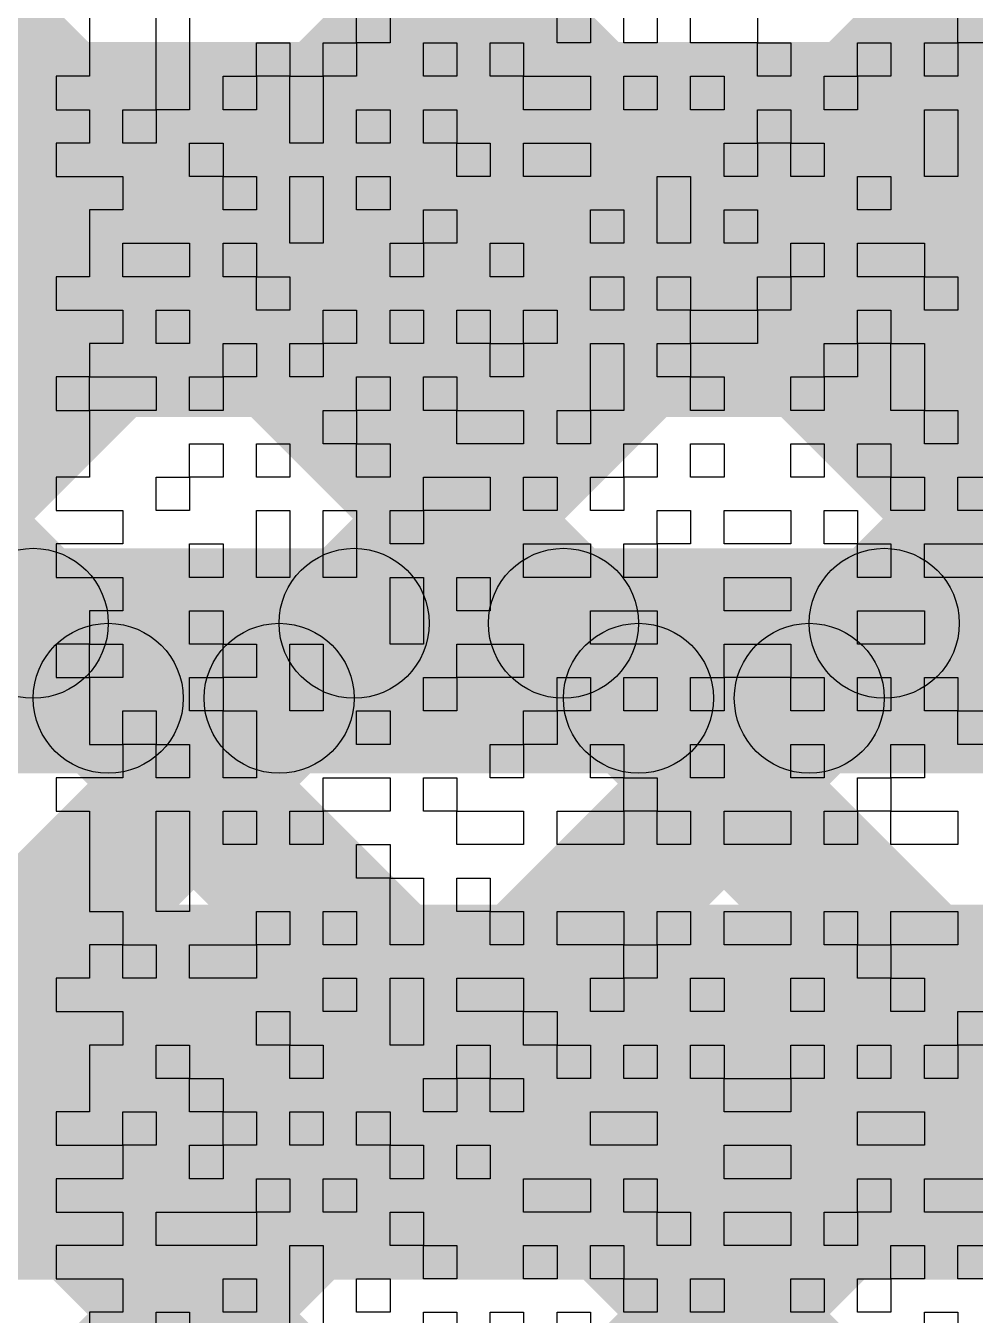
# Model space of a CAD drawing. Header units: millimetres. Extents: x 3.07 to 5.81, y 1.29 to 3.84.
# Drawn here: x 4.8701 to 4.9207, y 2.5031 to 2.5719 of the extents above; entities that cross this region are included whole.
import ezdxf

# ---------------------------------------------------------------- set-up
doc = ezdxf.new("R2010")
doc.units = ezdxf.units.MM
doc.header["$MEASUREMENT"] = 0
for name, color, linetype in [('BottomLayer', 5, 'Continuous'), ('BottomOverlay', 54, 'Continuous'), ('TopLayer', 1, 'Continuous')]:
    doc.layers.add(name, color=color, linetype=linetype)

msp = doc.modelspace()

# ---------------------------------------------------------------- hatches: boundary and pattern name
at = {"layer": 'BottomLayer'}
for points in [[(4.732828, 2.407861), (4.727172, 2.413518), (5.178482, 2.864828), (5.184139, 2.859172)], [(4.732828, 2.379576), (4.727172, 2.385233), (5.206767, 2.864828), (5.212424, 2.859172)], [(4.732828, 2.323008), (4.727172, 2.328665), (5.263335, 2.864828), (5.268992, 2.859172)], [(4.732828, 2.351292), (4.727172, 2.356949), (5.235051, 2.864828), (5.240708, 2.859172)], [(4.727172, 2.762504), (4.732828, 2.768161), (5.440828, 2.060161), (5.435172, 2.054504)], [(4.727172, 2.734219), (4.732828, 2.739876), (5.440828, 2.031876), (5.435172, 2.026219)], [(4.727172, 2.705935), (4.732828, 2.711592), (5.440828, 2.003592), (5.435172, 1.997935)], [(4.727172, 2.677651), (4.732828, 2.683308), (5.411308, 2.004828), (5.405651, 1.999172)], [(4.727172, 2.649367), (4.732828, 2.655023), (5.383023, 2.004828), (5.377367, 1.999172)]]:
    msp.add_hatch(color=5, dxfattribs=at).paths.add_polyline_path(points)
at = {"layer": 'TopLayer'}
for points in [[(4.627286, 2.551), (4.627286, 2.571), (5.075, 2.571), (5.075, 2.551)], [(4.627286, 2.536), (4.627286, 2.544), (5.066093, 2.544), (5.066093, 2.536)], [(4.867651, 2.537172), (4.873308, 2.542828), (4.877308, 2.538828), (4.871651, 2.533172)], [(4.886424, 2.533172), (4.880767, 2.538828), (4.884767, 2.542828), (4.890424, 2.537172)], [(4.895935, 2.537172), (4.901592, 2.542828), (4.905592, 2.538828), (4.899935, 2.533172)], [(4.914708, 2.533172), (4.909051, 2.538828), (4.913051, 2.542828), (4.918708, 2.537172)], [(4.596, 2.532), (4.596, 2.54), (5.100093, 2.54), (5.100093, 2.532)], [(4.573714, 2.505), (4.573714, 2.525), (5.109, 2.525), (5.109, 2.505)]]:
    msp.add_hatch(color=1, dxfattribs=at).paths.add_polyline_path(points)
h = msp.add_hatch(color=1, dxfattribs=at)
edge = h.paths.add_edge_path()
edge.add_arc((4.870479, 2.54), 0.004, 0, 360)
h = msp.add_hatch(color=1, dxfattribs=at)
edge = h.paths.add_edge_path()
edge.add_arc((4.887595, 2.54), 0.004, 0, 360)
h = msp.add_hatch(color=1, dxfattribs=at)
edge = h.paths.add_edge_path()
edge.add_arc((4.898764, 2.54), 0.004, 0, 360)
h = msp.add_hatch(color=1, dxfattribs=at)
edge = h.paths.add_edge_path()
edge.add_arc((4.915879, 2.54), 0.004, 0, 360)
h = msp.add_hatch(color=1, dxfattribs=at)
edge = h.paths.add_edge_path()
edge.add_arc((4.874479, 2.536), 0.004, 0, 360)
h = msp.add_hatch(color=1, dxfattribs=at)
edge = h.paths.add_edge_path()
edge.add_arc((4.883595, 2.536), 0.004, 0, 360)
h = msp.add_hatch(color=1, dxfattribs=at)
edge = h.paths.add_edge_path()
edge.add_arc((4.902764, 2.536), 0.004, 0, 360)
h = msp.add_hatch(color=1, dxfattribs=at)
edge = h.paths.add_edge_path()
edge.add_arc((4.911879, 2.536), 0.004, 0, 360)

# ---------------------------------------------------------------- linework, layer by layer
at = {"layer": 'BottomOverlay'}
for p, q in [((4.873477, 2.57274), (4.873477, 2.570959)), ((4.87704, 2.570959), (4.87704, 2.57274)), ((4.878822, 2.57274), (4.878822, 2.570959)), ((4.887731, 2.570959), (4.887731, 2.57274)), ((4.889512, 2.57274), (4.889512, 2.570959)), ((4.898421, 2.570959), (4.898421, 2.57274)), ((4.900203, 2.57274), (4.900203, 2.570959)), ((4.901985, 2.570959), (4.901985, 2.57274)), ((4.903766, 2.57274), (4.903766, 2.570959)), ((4.905548, 2.570959), (4.905548, 2.57274)), ((4.909111, 2.57274), (4.909111, 2.570959)), ((4.919802, 2.570959), (4.919802, 2.57274)), ((4.873477, 2.570959), (4.873477, 2.569177)), ((4.87704, 2.569177), (4.87704, 2.570959)), ((4.878822, 2.570959), (4.878822, 2.569177)), ((4.882385, 2.569177), (4.882385, 2.570959)), ((4.882385, 2.570959), (4.884167, 2.570959)), ((4.884167, 2.570959), (4.884167, 2.569177)), ((4.885949, 2.569177), (4.885949, 2.570959)), ((4.885949, 2.570959), (4.887731, 2.570959)), ((4.889512, 2.570959), (4.887731, 2.570959)), ((4.887731, 2.570959), (4.887731, 2.569177)), ((4.891294, 2.569177), (4.891294, 2.570959)), ((4.891294, 2.570959), (4.893076, 2.570959)), ((4.893076, 2.570959), (4.893076, 2.569177)), ((4.894857, 2.569177), (4.894857, 2.570959)), ((4.894857, 2.570959), (4.896639, 2.570959)), ((4.896639, 2.570959), (4.896639, 2.569177)), ((4.900203, 2.570959), (4.898421, 2.570959)), ((4.903766, 2.570959), (4.901985, 2.570959)), ((4.909111, 2.570959), (4.905548, 2.570959)), ((4.909111, 2.569177), (4.909111, 2.570959)), ((4.909111, 2.570959), (4.910893, 2.570959)), ((4.910893, 2.570959), (4.910893, 2.569177)), ((4.914457, 2.569177), (4.914457, 2.570959)), ((4.914457, 2.570959), (4.916238, 2.570959)), ((4.916238, 2.570959), (4.916238, 2.569177)), ((4.91802, 2.569177), (4.91802, 2.570959)), ((4.91802, 2.570959), (4.919802, 2.570959)), ((4.921584, 2.570959), (4.919802, 2.570959)), ((4.919802, 2.570959), (4.919802, 2.569177)), ((4.873477, 2.569177), (4.871695, 2.569177)), ((4.871695, 2.569177), (4.871695, 2.567395)), ((4.87704, 2.567395), (4.87704, 2.569177)), ((4.878822, 2.569177), (4.878822, 2.567395)), ((4.880604, 2.567395), (4.880604, 2.569177)), ((4.880604, 2.569177), (4.882385, 2.569177)), ((4.884167, 2.569177), (4.882385, 2.569177)), ((4.882385, 2.569177), (4.882385, 2.567395)), ((4.884167, 2.567395), (4.884167, 2.569177)), ((4.884167, 2.569177), (4.885949, 2.569177)), ((4.887731, 2.569177), (4.885949, 2.569177)), ((4.885949, 2.569177), (4.885949, 2.567395)), ((4.893076, 2.569177), (4.891294, 2.569177)), ((4.896639, 2.569177), (4.894857, 2.569177)), ((4.896639, 2.567395), (4.896639, 2.569177)), ((4.896639, 2.569177), (4.900203, 2.569177)), ((4.900203, 2.569177), (4.900203, 2.567395)), ((4.901985, 2.567395), (4.901985, 2.569177)), ((4.901985, 2.569177), (4.903766, 2.569177)), ((4.903766, 2.569177), (4.903766, 2.567395)), ((4.905548, 2.567395), (4.905548, 2.569177)), ((4.905548, 2.569177), (4.90733, 2.569177)), ((4.90733, 2.569177), (4.90733, 2.567395)), ((4.910893, 2.569177), (4.909111, 2.569177)), ((4.912675, 2.567395), (4.912675, 2.569177)), ((4.912675, 2.569177), (4.914457, 2.569177)), ((4.916238, 2.569177), (4.914457, 2.569177)), ((4.914457, 2.569177), (4.914457, 2.567395)), ((4.919802, 2.569177), (4.91802, 2.569177)), ((4.871695, 2.567395), (4.873477, 2.567395)), ((4.873477, 2.567395), (4.873477, 2.565613)), ((4.875259, 2.565613), (4.875259, 2.567395)), ((4.875259, 2.567395), (4.87704, 2.567395)), ((4.878822, 2.567395), (4.87704, 2.567395)), ((4.87704, 2.567395), (4.87704, 2.565613)), ((4.882385, 2.567395), (4.880604, 2.567395)), ((4.884167, 2.565613), (4.884167, 2.567395)), ((4.885949, 2.567395), (4.885949, 2.565613)), ((4.887731, 2.565613), (4.887731, 2.567395)), ((4.887731, 2.567395), (4.889512, 2.567395)), ((4.889512, 2.567395), (4.889512, 2.565613)), ((4.891294, 2.565613), (4.891294, 2.567395)), ((4.891294, 2.567395), (4.893076, 2.567395)), ((4.893076, 2.567395), (4.893076, 2.565613)), ((4.900203, 2.567395), (4.896639, 2.567395)), ((4.903766, 2.567395), (4.901985, 2.567395)), ((4.90733, 2.567395), (4.905548, 2.567395)), ((4.909111, 2.565613), (4.909111, 2.567395)), ((4.909111, 2.567395), (4.910893, 2.567395)), ((4.910893, 2.567395), (4.910893, 2.565613)), ((4.914457, 2.567395), (4.912675, 2.567395)), ((4.91802, 2.565613), (4.91802, 2.567395)), ((4.91802, 2.567395), (4.919802, 2.567395)), ((4.919802, 2.567395), (4.919802, 2.565613)), ((4.873477, 2.565613), (4.871695, 2.565613)), ((4.871695, 2.565613), (4.871695, 2.563832)), ((4.87704, 2.565613), (4.875259, 2.565613)), ((4.878822, 2.563832), (4.878822, 2.565613)), ((4.878822, 2.565613), (4.880604, 2.565613)), ((4.880604, 2.565613), (4.880604, 2.563832)), ((4.885949, 2.565613), (4.884167, 2.565613)), ((4.889512, 2.565613), (4.887731, 2.565613)), ((4.893076, 2.565613), (4.891294, 2.565613)), ((4.893076, 2.563832), (4.893076, 2.565613)), ((4.893076, 2.565613), (4.894857, 2.565613)), ((4.894857, 2.565613), (4.894857, 2.563832)), ((4.896639, 2.563832), (4.896639, 2.565613)), ((4.896639, 2.565613), (4.900203, 2.565613)), ((4.900203, 2.565613), (4.900203, 2.563832)), ((4.90733, 2.563832), (4.90733, 2.565613)), ((4.90733, 2.565613), (4.909111, 2.565613)), ((4.910893, 2.565613), (4.909111, 2.565613)), ((4.909111, 2.565613), (4.909111, 2.563832)), ((4.910893, 2.563832), (4.910893, 2.565613)), ((4.910893, 2.565613), (4.912675, 2.565613)), ((4.912675, 2.565613), (4.912675, 2.563832)), ((4.91802, 2.563832), (4.91802, 2.565613)), ((4.919802, 2.565613), (4.919802, 2.563832)), ((4.871695, 2.563832), (4.875259, 2.563832)), ((4.875259, 2.563832), (4.875259, 2.56205)), ((4.880604, 2.563832), (4.878822, 2.563832)), ((4.880604, 2.56205), (4.880604, 2.563832)), ((4.880604, 2.563832), (4.882385, 2.563832)), ((4.882385, 2.563832), (4.882385, 2.56205)), ((4.884167, 2.56205), (4.884167, 2.563832)), ((4.884167, 2.563832), (4.885949, 2.563832)), ((4.885949, 2.563832), (4.885949, 2.56205)), ((4.887731, 2.56205), (4.887731, 2.563832)), ((4.887731, 2.563832), (4.889512, 2.563832)), ((4.889512, 2.563832), (4.889512, 2.56205)), ((4.894857, 2.563832), (4.893076, 2.563832)), ((4.900203, 2.563832), (4.896639, 2.563832)), ((4.903766, 2.56205), (4.903766, 2.563832)), ((4.903766, 2.563832), (4.905548, 2.563832)), ((4.905548, 2.563832), (4.905548, 2.56205)), ((4.909111, 2.563832), (4.90733, 2.563832)), ((4.912675, 2.563832), (4.910893, 2.563832)), ((4.914457, 2.56205), (4.914457, 2.563832)), ((4.914457, 2.563832), (4.916238, 2.563832)), ((4.916238, 2.563832), (4.916238, 2.56205)), ((4.919802, 2.563832), (4.91802, 2.563832)), ((4.875259, 2.56205), (4.873477, 2.56205)), ((4.873477, 2.56205), (4.873477, 2.560268)), ((4.882385, 2.56205), (4.880604, 2.56205)), ((4.884167, 2.560268), (4.884167, 2.56205)), ((4.885949, 2.56205), (4.885949, 2.560268)), ((4.889512, 2.56205), (4.887731, 2.56205)), ((4.891294, 2.560268), (4.891294, 2.56205)), ((4.891294, 2.56205), (4.893076, 2.56205)), ((4.893076, 2.56205), (4.893076, 2.560268)), ((4.900203, 2.560268), (4.900203, 2.56205)), ((4.900203, 2.56205), (4.901985, 2.56205)), ((4.901985, 2.56205), (4.901985, 2.560268)), ((4.903766, 2.560268), (4.903766, 2.56205)), ((4.905548, 2.56205), (4.905548, 2.560268)), ((4.90733, 2.560268), (4.90733, 2.56205)), ((4.90733, 2.56205), (4.909111, 2.56205)), ((4.909111, 2.56205), (4.909111, 2.560268)), ((4.916238, 2.56205), (4.914457, 2.56205)), ((4.873477, 2.560268), (4.873477, 2.558486)), ((4.875259, 2.558486), (4.875259, 2.560268)), ((4.875259, 2.560268), (4.878822, 2.560268)), ((4.878822, 2.560268), (4.878822, 2.558486)), ((4.880604, 2.558486), (4.880604, 2.560268)), ((4.880604, 2.560268), (4.882385, 2.560268)), ((4.882385, 2.560268), (4.882385, 2.558486)), ((4.885949, 2.560268), (4.884167, 2.560268)), ((4.889512, 2.558486), (4.889512, 2.560268)), ((4.889512, 2.560268), (4.891294, 2.560268)), ((4.893076, 2.560268), (4.891294, 2.560268)), ((4.891294, 2.560268), (4.891294, 2.558486)), ((4.894857, 2.558486), (4.894857, 2.560268)), ((4.894857, 2.560268), (4.896639, 2.560268)), ((4.896639, 2.560268), (4.896639, 2.558486)), ((4.901985, 2.560268), (4.900203, 2.560268)), ((4.905548, 2.560268), (4.903766, 2.560268)), ((4.909111, 2.560268), (4.90733, 2.560268)), ((4.910893, 2.558486), (4.910893, 2.560268)), ((4.910893, 2.560268), (4.912675, 2.560268)), ((4.912675, 2.560268), (4.912675, 2.558486)), ((4.914457, 2.558486), (4.914457, 2.560268)), ((4.914457, 2.560268), (4.91802, 2.560268)), ((4.91802, 2.560268), (4.91802, 2.558486)), ((4.873477, 2.558486), (4.871695, 2.558486)), ((4.871695, 2.558486), (4.871695, 2.556705)), ((4.878822, 2.558486), (4.875259, 2.558486)), ((4.882385, 2.558486), (4.880604, 2.558486)), ((4.882385, 2.556705), (4.882385, 2.558486)), ((4.882385, 2.558486), (4.884167, 2.558486)), ((4.884167, 2.558486), (4.884167, 2.556705)), ((4.891294, 2.558486), (4.889512, 2.558486)), ((4.896639, 2.558486), (4.894857, 2.558486)), ((4.900203, 2.556705), (4.900203, 2.558486)), ((4.900203, 2.558486), (4.901985, 2.558486)), ((4.901985, 2.558486), (4.901985, 2.556705)), ((4.903766, 2.556705), (4.903766, 2.558486)), ((4.903766, 2.558486), (4.905548, 2.558486)), ((4.905548, 2.558486), (4.905548, 2.556705)), ((4.909111, 2.556705), (4.909111, 2.558486)), ((4.909111, 2.558486), (4.910893, 2.558486)), ((4.912675, 2.558486), (4.910893, 2.558486)), ((4.910893, 2.558486), (4.910893, 2.556705)), ((4.91802, 2.558486), (4.914457, 2.558486)), ((4.91802, 2.556705), (4.91802, 2.558486)), ((4.91802, 2.558486), (4.919802, 2.558486)), ((4.919802, 2.558486), (4.919802, 2.556705)), ((4.871695, 2.556705), (4.875259, 2.556705)), ((4.875259, 2.556705), (4.875259, 2.554923)), ((4.87704, 2.554923), (4.87704, 2.556705)), ((4.87704, 2.556705), (4.878822, 2.556705)), ((4.878822, 2.556705), (4.878822, 2.554923)), ((4.884167, 2.556705), (4.882385, 2.556705)), ((4.885949, 2.554923), (4.885949, 2.556705)), ((4.885949, 2.556705), (4.887731, 2.556705)), ((4.887731, 2.556705), (4.887731, 2.554923)), ((4.889512, 2.554923), (4.889512, 2.556705)), ((4.889512, 2.556705), (4.891294, 2.556705)), ((4.891294, 2.556705), (4.891294, 2.554923)), ((4.893076, 2.554923), (4.893076, 2.556705)), ((4.893076, 2.556705), (4.894857, 2.556705)), ((4.894857, 2.556705), (4.894857, 2.554923)), ((4.896639, 2.554923), (4.896639, 2.556705)), ((4.896639, 2.556705), (4.898421, 2.556705)), ((4.898421, 2.556705), (4.898421, 2.554923)), ((4.901985, 2.556705), (4.900203, 2.556705)), ((4.905548, 2.556705), (4.903766, 2.556705)), ((4.905548, 2.554923), (4.905548, 2.556705)), ((4.905548, 2.556705), (4.909111, 2.556705)), ((4.910893, 2.556705), (4.909111, 2.556705)), ((4.909111, 2.556705), (4.909111, 2.554923)), ((4.914457, 2.554923), (4.914457, 2.556705)), ((4.914457, 2.556705), (4.916238, 2.556705)), ((4.916238, 2.556705), (4.916238, 2.554923)), ((4.919802, 2.556705), (4.91802, 2.556705)), ((4.875259, 2.554923), (4.873477, 2.554923)), ((4.873477, 2.554923), (4.873477, 2.553141)), ((4.878822, 2.554923), (4.87704, 2.554923)), ((4.880604, 2.553141), (4.880604, 2.554923)), ((4.880604, 2.554923), (4.882385, 2.554923)), ((4.882385, 2.554923), (4.882385, 2.553141)), ((4.884167, 2.553141), (4.884167, 2.554923)), ((4.884167, 2.554923), (4.885949, 2.554923)), ((4.887731, 2.554923), (4.885949, 2.554923)), ((4.885949, 2.554923), (4.885949, 2.553141)), ((4.891294, 2.554923), (4.889512, 2.554923)), ((4.894857, 2.554923), (4.893076, 2.554923)), ((4.894857, 2.553141), (4.894857, 2.554923)), ((4.894857, 2.554923), (4.896639, 2.554923)), ((4.898421, 2.554923), (4.896639, 2.554923)), ((4.896639, 2.554923), (4.896639, 2.553141)), ((4.900203, 2.553141), (4.900203, 2.554923)), ((4.900203, 2.554923), (4.901985, 2.554923)), ((4.901985, 2.554923), (4.901985, 2.553141)), ((4.903766, 2.553141), (4.903766, 2.554923)), ((4.903766, 2.554923), (4.905548, 2.554923)), ((4.909111, 2.554923), (4.905548, 2.554923)), ((4.905548, 2.554923), (4.905548, 2.553141)), ((4.912675, 2.553141), (4.912675, 2.554923)), ((4.912675, 2.554923), (4.914457, 2.554923)), ((4.916238, 2.554923), (4.914457, 2.554923)), ((4.914457, 2.554923), (4.914457, 2.553141)), ((4.916238, 2.553141), (4.916238, 2.554923)), ((4.916238, 2.554923), (4.91802, 2.554923)), ((4.91802, 2.554923), (4.91802, 2.553141)), ((4.873477, 2.553141), (4.871695, 2.553141)), ((4.871695, 2.553141), (4.871695, 2.551359)), ((4.873477, 2.551359), (4.873477, 2.553141)), ((4.873477, 2.553141), (4.87704, 2.553141)), ((4.87704, 2.553141), (4.87704, 2.551359)), ((4.878822, 2.551359), (4.878822, 2.553141)), ((4.878822, 2.553141), (4.880604, 2.553141)), ((4.882385, 2.553141), (4.880604, 2.553141)), ((4.880604, 2.553141), (4.880604, 2.551359)), ((4.885949, 2.553141), (4.884167, 2.553141)), ((4.887731, 2.551359), (4.887731, 2.553141)), ((4.887731, 2.553141), (4.889512, 2.553141)), ((4.889512, 2.553141), (4.889512, 2.551359)), ((4.891294, 2.551359), (4.891294, 2.553141)), ((4.891294, 2.553141), (4.893076, 2.553141)), ((4.893076, 2.553141), (4.893076, 2.551359)), ((4.896639, 2.553141), (4.894857, 2.553141)), ((4.900203, 2.551359), (4.900203, 2.553141)), ((4.901985, 2.553141), (4.901985, 2.551359)), ((4.905548, 2.553141), (4.903766, 2.553141)), ((4.905548, 2.551359), (4.905548, 2.553141)), ((4.905548, 2.553141), (4.90733, 2.553141)), ((4.90733, 2.553141), (4.90733, 2.551359)), ((4.910893, 2.551359), (4.910893, 2.553141)), ((4.910893, 2.553141), (4.912675, 2.553141)), ((4.914457, 2.553141), (4.912675, 2.553141)), ((4.912675, 2.553141), (4.912675, 2.551359)), ((4.916238, 2.551359), (4.916238, 2.553141)), ((4.91802, 2.553141), (4.91802, 2.551359)), ((4.871695, 2.551359), (4.873477, 2.551359)), ((4.87704, 2.551359), (4.873477, 2.551359)), ((4.873477, 2.551359), (4.873477, 2.549578)), ((4.880604, 2.551359), (4.878822, 2.551359)), ((4.885949, 2.549578), (4.885949, 2.551359)), ((4.885949, 2.551359), (4.887731, 2.551359)), ((4.889512, 2.551359), (4.887731, 2.551359)), ((4.887731, 2.551359), (4.887731, 2.549578)), ((4.893076, 2.551359), (4.891294, 2.551359)), ((4.893076, 2.549578), (4.893076, 2.551359)), ((4.893076, 2.551359), (4.896639, 2.551359)), ((4.896639, 2.551359), (4.896639, 2.549578)), ((4.898421, 2.549578), (4.898421, 2.551359)), ((4.898421, 2.551359), (4.900203, 2.551359)), ((4.901985, 2.551359), (4.900203, 2.551359)), ((4.900203, 2.551359), (4.900203, 2.549578)), ((4.90733, 2.551359), (4.905548, 2.551359)), ((4.912675, 2.551359), (4.910893, 2.551359)), ((4.91802, 2.551359), (4.916238, 2.551359)), ((4.91802, 2.549578), (4.91802, 2.551359)), ((4.91802, 2.551359), (4.919802, 2.551359)), ((4.919802, 2.551359), (4.919802, 2.549578)), ((4.873477, 2.549578), (4.873477, 2.547796)), ((4.878822, 2.547796), (4.878822, 2.549578)), ((4.878822, 2.549578), (4.880604, 2.549578)), ((4.880604, 2.549578), (4.880604, 2.547796)), ((4.882385, 2.547796), (4.882385, 2.549578)), ((4.882385, 2.549578), (4.884167, 2.549578)), ((4.884167, 2.549578), (4.884167, 2.547796)), ((4.887731, 2.549578), (4.885949, 2.549578)), ((4.887731, 2.547796), (4.887731, 2.549578)), ((4.887731, 2.549578), (4.889512, 2.549578)), ((4.889512, 2.549578), (4.889512, 2.547796)), ((4.896639, 2.549578), (4.893076, 2.549578)), ((4.900203, 2.549578), (4.898421, 2.549578)), ((4.901985, 2.547796), (4.901985, 2.549578)), ((4.901985, 2.549578), (4.903766, 2.549578)), ((4.903766, 2.549578), (4.903766, 2.547796)), ((4.905548, 2.547796), (4.905548, 2.549578)), ((4.905548, 2.549578), (4.90733, 2.549578)), ((4.90733, 2.549578), (4.90733, 2.547796)), ((4.910893, 2.547796), (4.910893, 2.549578)), ((4.910893, 2.549578), (4.912675, 2.549578)), ((4.912675, 2.549578), (4.912675, 2.547796)), ((4.914457, 2.547796), (4.914457, 2.549578)), ((4.914457, 2.549578), (4.916238, 2.549578)), ((4.916238, 2.549578), (4.916238, 2.547796)), ((4.919802, 2.549578), (4.91802, 2.549578)), ((4.873477, 2.547796), (4.871695, 2.547796)), ((4.871695, 2.547796), (4.871695, 2.546014)), ((4.87704, 2.546014), (4.87704, 2.547796)), ((4.87704, 2.547796), (4.878822, 2.547796)), ((4.880604, 2.547796), (4.878822, 2.547796)), ((4.878822, 2.547796), (4.878822, 2.546014)), ((4.884167, 2.547796), (4.882385, 2.547796)), ((4.889512, 2.547796), (4.887731, 2.547796)), ((4.891294, 2.546014), (4.891294, 2.547796)), ((4.891294, 2.547796), (4.894857, 2.547796)), ((4.894857, 2.547796), (4.894857, 2.546014)), ((4.896639, 2.546014), (4.896639, 2.547796)), ((4.896639, 2.547796), (4.898421, 2.547796)), ((4.898421, 2.547796), (4.898421, 2.546014)), ((4.900203, 2.546014), (4.900203, 2.547796)), ((4.900203, 2.547796), (4.901985, 2.547796)), ((4.903766, 2.547796), (4.901985, 2.547796)), ((4.901985, 2.547796), (4.901985, 2.546014)), ((4.90733, 2.547796), (4.905548, 2.547796)), ((4.912675, 2.547796), (4.910893, 2.547796)), ((4.916238, 2.547796), (4.914457, 2.547796)), ((4.916238, 2.546014), (4.916238, 2.547796)), ((4.916238, 2.547796), (4.91802, 2.547796)), ((4.91802, 2.547796), (4.91802, 2.546014)), ((4.919802, 2.546014), (4.919802, 2.547796)), ((4.919802, 2.547796), (4.921584, 2.547796)), ((4.871695, 2.546014), (4.875259, 2.546014)), ((4.875259, 2.546014), (4.875259, 2.544233)), ((4.878822, 2.546014), (4.87704, 2.546014)), ((4.882385, 2.544233), (4.882385, 2.546014)), ((4.882385, 2.546014), (4.884167, 2.546014)), ((4.884167, 2.546014), (4.884167, 2.544233)), ((4.885949, 2.544233), (4.885949, 2.546014)), ((4.885949, 2.546014), (4.887731, 2.546014)), ((4.887731, 2.546014), (4.887731, 2.544233)), ((4.889512, 2.544233), (4.889512, 2.546014)), ((4.889512, 2.546014), (4.891294, 2.546014)), ((4.894857, 2.546014), (4.891294, 2.546014)), ((4.891294, 2.546014), (4.891294, 2.544233)), ((4.898421, 2.546014), (4.896639, 2.546014)), ((4.901985, 2.546014), (4.900203, 2.546014)), ((4.903766, 2.544233), (4.903766, 2.546014)), ((4.903766, 2.546014), (4.905548, 2.546014)), ((4.905548, 2.546014), (4.905548, 2.544233)), ((4.90733, 2.544233), (4.90733, 2.546014)), ((4.90733, 2.546014), (4.910893, 2.546014)), ((4.910893, 2.546014), (4.910893, 2.544233)), ((4.912675, 2.544233), (4.912675, 2.546014)), ((4.912675, 2.546014), (4.914457, 2.546014)), ((4.914457, 2.546014), (4.914457, 2.544233)), ((4.91802, 2.546014), (4.916238, 2.546014)), ((4.921584, 2.546014), (4.919802, 2.546014)), ((4.875259, 2.544233), (4.871695, 2.544233)), ((4.871695, 2.544233), (4.871695, 2.542451)), ((4.878822, 2.542451), (4.878822, 2.544233)), ((4.878822, 2.544233), (4.880604, 2.544233)), ((4.880604, 2.544233), (4.880604, 2.542451)), ((4.882385, 2.542451), (4.882385, 2.544233)), ((4.884167, 2.544233), (4.884167, 2.542451)), ((4.885949, 2.542451), (4.885949, 2.544233)), ((4.887731, 2.544233), (4.887731, 2.542451)), ((4.891294, 2.544233), (4.889512, 2.544233)), ((4.896639, 2.542451), (4.896639, 2.544233)), ((4.896639, 2.544233), (4.900203, 2.544233)), ((4.900203, 2.544233), (4.900203, 2.542451)), ((4.901985, 2.542451), (4.901985, 2.544233)), ((4.901985, 2.544233), (4.903766, 2.544233)), ((4.905548, 2.544233), (4.903766, 2.544233)), ((4.903766, 2.544233), (4.903766, 2.542451)), ((4.910893, 2.544233), (4.90733, 2.544233)), ((4.914457, 2.544233), (4.912675, 2.544233)), ((4.914457, 2.542451), (4.914457, 2.544233)), ((4.914457, 2.544233), (4.916238, 2.544233)), ((4.916238, 2.544233), (4.916238, 2.542451)), ((4.91802, 2.542451), (4.91802, 2.544233)), ((4.91802, 2.544233), (4.921584, 2.544233)), ((4.871695, 2.542451), (4.875259, 2.542451)), ((4.875259, 2.542451), (4.875259, 2.540669)), ((4.880604, 2.542451), (4.878822, 2.542451)), ((4.884167, 2.542451), (4.882385, 2.542451)), ((4.887731, 2.542451), (4.885949, 2.542451)), ((4.889512, 2.540669), (4.889512, 2.542451)), ((4.889512, 2.542451), (4.891294, 2.542451)), ((4.891294, 2.542451), (4.891294, 2.540669)), ((4.893076, 2.540669), (4.893076, 2.542451)), ((4.893076, 2.542451), (4.894857, 2.542451)), ((4.894857, 2.542451), (4.894857, 2.540669)), ((4.900203, 2.542451), (4.896639, 2.542451)), ((4.903766, 2.542451), (4.901985, 2.542451)), ((4.90733, 2.540669), (4.90733, 2.542451)), ((4.90733, 2.542451), (4.910893, 2.542451)), ((4.910893, 2.542451), (4.910893, 2.540669)), ((4.916238, 2.542451), (4.914457, 2.542451)), ((4.921584, 2.542451), (4.91802, 2.542451)), ((4.875259, 2.540669), (4.873477, 2.540669)), ((4.873477, 2.540669), (4.873477, 2.538887)), ((4.878822, 2.538887), (4.878822, 2.540669)), ((4.878822, 2.540669), (4.880604, 2.540669)), ((4.880604, 2.540669), (4.880604, 2.538887)), ((4.889512, 2.538887), (4.889512, 2.540669)), ((4.891294, 2.540669), (4.891294, 2.538887)), ((4.894857, 2.540669), (4.893076, 2.540669)), ((4.900203, 2.538887), (4.900203, 2.540669)), ((4.900203, 2.540669), (4.903766, 2.540669)), ((4.903766, 2.540669), (4.903766, 2.538887)), ((4.910893, 2.540669), (4.90733, 2.540669)), ((4.914457, 2.538887), (4.914457, 2.540669)), ((4.914457, 2.540669), (4.91802, 2.540669)), ((4.91802, 2.540669), (4.91802, 2.538887)), ((4.873477, 2.538887), (4.871695, 2.538887)), ((4.871695, 2.538887), (4.871695, 2.537106)), ((4.873477, 2.537106), (4.873477, 2.538887)), ((4.873477, 2.538887), (4.875259, 2.538887)), ((4.875259, 2.538887), (4.875259, 2.537106)), ((4.880604, 2.538887), (4.878822, 2.538887)), ((4.880604, 2.537106), (4.880604, 2.538887)), ((4.880604, 2.538887), (4.882385, 2.538887)), ((4.882385, 2.538887), (4.882385, 2.537106)), ((4.884167, 2.537106), (4.884167, 2.538887)), ((4.884167, 2.538887), (4.885949, 2.538887)), ((4.885949, 2.538887), (4.885949, 2.537106)), ((4.891294, 2.538887), (4.889512, 2.538887)), ((4.893076, 2.537106), (4.893076, 2.538887)), ((4.893076, 2.538887), (4.896639, 2.538887)), ((4.896639, 2.538887), (4.896639, 2.537106)), ((4.903766, 2.538887), (4.900203, 2.538887)), ((4.90733, 2.537106), (4.90733, 2.538887)), ((4.90733, 2.538887), (4.910893, 2.538887)), ((4.910893, 2.538887), (4.910893, 2.537106)), ((4.91802, 2.538887), (4.914457, 2.538887)), ((4.871695, 2.537106), (4.873477, 2.537106)), ((4.875259, 2.537106), (4.873477, 2.537106)), ((4.873477, 2.537106), (4.873477, 2.535324)), ((4.878822, 2.535324), (4.878822, 2.537106)), ((4.878822, 2.537106), (4.880604, 2.537106)), ((4.882385, 2.537106), (4.880604, 2.537106)), ((4.880604, 2.537106), (4.880604, 2.535324)), ((4.884167, 2.535324), (4.884167, 2.537106)), ((4.885949, 2.537106), (4.885949, 2.535324)), ((4.891294, 2.535324), (4.891294, 2.537106)), ((4.891294, 2.537106), (4.893076, 2.537106)), ((4.896639, 2.537106), (4.893076, 2.537106)), ((4.893076, 2.537106), (4.893076, 2.535324)), ((4.898421, 2.535324), (4.898421, 2.537106)), ((4.898421, 2.537106), (4.900203, 2.537106)), ((4.900203, 2.537106), (4.900203, 2.535324)), ((4.901985, 2.535324), (4.901985, 2.537106)), ((4.901985, 2.537106), (4.903766, 2.537106)), ((4.903766, 2.537106), (4.903766, 2.535324)), ((4.905548, 2.535324), (4.905548, 2.537106)), ((4.905548, 2.537106), (4.90733, 2.537106)), ((4.910893, 2.537106), (4.90733, 2.537106)), ((4.90733, 2.537106), (4.90733, 2.535324)), ((4.910893, 2.535324), (4.910893, 2.537106)), ((4.910893, 2.537106), (4.912675, 2.537106)), ((4.912675, 2.537106), (4.912675, 2.535324)), ((4.914457, 2.535324), (4.914457, 2.537106)), ((4.914457, 2.537106), (4.916238, 2.537106)), ((4.916238, 2.537106), (4.916238, 2.535324)), ((4.91802, 2.535324), (4.91802, 2.537106)), ((4.91802, 2.537106), (4.919802, 2.537106)), ((4.919802, 2.537106), (4.919802, 2.535324)), ((4.873477, 2.535324), (4.873477, 2.533542)), ((4.875259, 2.533542), (4.875259, 2.535324)), ((4.875259, 2.535324), (4.87704, 2.535324)), ((4.87704, 2.535324), (4.87704, 2.533542)), ((4.880604, 2.535324), (4.878822, 2.535324)), ((4.880604, 2.533542), (4.880604, 2.535324)), ((4.880604, 2.535324), (4.882385, 2.535324)), ((4.882385, 2.535324), (4.882385, 2.533542)), ((4.885949, 2.535324), (4.884167, 2.535324)), ((4.887731, 2.533542), (4.887731, 2.535324)), ((4.887731, 2.535324), (4.889512, 2.535324)), ((4.889512, 2.535324), (4.889512, 2.533542)), ((4.893076, 2.535324), (4.891294, 2.535324)), ((4.896639, 2.533542), (4.896639, 2.535324)), ((4.896639, 2.535324), (4.898421, 2.535324)), ((4.900203, 2.535324), (4.898421, 2.535324)), ((4.898421, 2.535324), (4.898421, 2.533542)), ((4.903766, 2.535324), (4.901985, 2.535324)), ((4.90733, 2.535324), (4.905548, 2.535324)), ((4.912675, 2.535324), (4.910893, 2.535324)), ((4.916238, 2.535324), (4.914457, 2.535324)), ((4.919802, 2.535324), (4.91802, 2.535324)), ((4.919802, 2.533542), (4.919802, 2.535324)), ((4.919802, 2.535324), (4.921584, 2.535324)), ((4.873477, 2.533542), (4.875259, 2.533542)), ((4.87704, 2.533542), (4.875259, 2.533542)), ((4.875259, 2.533542), (4.875259, 2.53176)), ((4.87704, 2.53176), (4.87704, 2.533542)), ((4.87704, 2.533542), (4.878822, 2.533542)), ((4.878822, 2.533542), (4.878822, 2.53176)), ((4.880604, 2.53176), (4.880604, 2.533542)), ((4.882385, 2.533542), (4.882385, 2.53176)), ((4.889512, 2.533542), (4.887731, 2.533542)), ((4.894857, 2.53176), (4.894857, 2.533542)), ((4.894857, 2.533542), (4.896639, 2.533542)), ((4.898421, 2.533542), (4.896639, 2.533542)), ((4.896639, 2.533542), (4.896639, 2.53176)), ((4.900203, 2.53176), (4.900203, 2.533542)), ((4.900203, 2.533542), (4.901985, 2.533542)), ((4.901985, 2.533542), (4.901985, 2.53176)), ((4.905548, 2.53176), (4.905548, 2.533542)), ((4.905548, 2.533542), (4.90733, 2.533542)), ((4.90733, 2.533542), (4.90733, 2.53176)), ((4.910893, 2.53176), (4.910893, 2.533542)), ((4.910893, 2.533542), (4.912675, 2.533542)), ((4.912675, 2.533542), (4.912675, 2.53176)), ((4.916238, 2.53176), (4.916238, 2.533542)), ((4.916238, 2.533542), (4.91802, 2.533542)), ((4.91802, 2.533542), (4.91802, 2.53176)), ((4.921584, 2.533542), (4.919802, 2.533542)), ((4.875259, 2.53176), (4.871695, 2.53176)), ((4.871695, 2.53176), (4.871695, 2.529979)), ((4.878822, 2.53176), (4.87704, 2.53176)), ((4.882385, 2.53176), (4.880604, 2.53176)), ((4.885949, 2.529979), (4.885949, 2.53176)), ((4.885949, 2.53176), (4.889512, 2.53176)), ((4.889512, 2.53176), (4.889512, 2.529979)), ((4.891294, 2.529979), (4.891294, 2.53176)), ((4.891294, 2.53176), (4.893076, 2.53176)), ((4.893076, 2.53176), (4.893076, 2.529979)), ((4.896639, 2.53176), (4.894857, 2.53176)), ((4.901985, 2.53176), (4.900203, 2.53176)), ((4.901985, 2.529979), (4.901985, 2.53176)), ((4.901985, 2.53176), (4.903766, 2.53176)), ((4.903766, 2.53176), (4.903766, 2.529979)), ((4.90733, 2.53176), (4.905548, 2.53176)), ((4.912675, 2.53176), (4.910893, 2.53176)), ((4.914457, 2.529979), (4.914457, 2.53176)), ((4.914457, 2.53176), (4.916238, 2.53176)), ((4.91802, 2.53176), (4.916238, 2.53176)), ((4.916238, 2.53176), (4.916238, 2.529979)), ((4.871695, 2.529979), (4.873477, 2.529979)), ((4.873477, 2.529979), (4.873477, 2.528197)), ((4.87704, 2.528197), (4.87704, 2.529979)), ((4.87704, 2.529979), (4.878822, 2.529979)), ((4.878822, 2.529979), (4.878822, 2.528197)), ((4.880604, 2.528197), (4.880604, 2.529979)), ((4.880604, 2.529979), (4.882385, 2.529979)), ((4.882385, 2.529979), (4.882385, 2.528197)), ((4.884167, 2.528197), (4.884167, 2.529979)), ((4.884167, 2.529979), (4.885949, 2.529979)), ((4.889512, 2.529979), (4.885949, 2.529979)), ((4.885949, 2.529979), (4.885949, 2.528197)), ((4.893076, 2.529979), (4.891294, 2.529979)), ((4.893076, 2.528197), (4.893076, 2.529979)), ((4.893076, 2.529979), (4.896639, 2.529979)), ((4.896639, 2.529979), (4.896639, 2.528197)), ((4.898421, 2.528197), (4.898421, 2.529979)), ((4.898421, 2.529979), (4.901985, 2.529979)), ((4.903766, 2.529979), (4.901985, 2.529979)), ((4.901985, 2.529979), (4.901985, 2.528197)), ((4.903766, 2.528197), (4.903766, 2.529979)), ((4.903766, 2.529979), (4.905548, 2.529979)), ((4.905548, 2.529979), (4.905548, 2.528197)), ((4.90733, 2.528197), (4.90733, 2.529979)), ((4.90733, 2.529979), (4.910893, 2.529979)), ((4.910893, 2.529979), (4.910893, 2.528197)), ((4.912675, 2.528197), (4.912675, 2.529979)), ((4.912675, 2.529979), (4.914457, 2.529979)), ((4.916238, 2.529979), (4.914457, 2.529979)), ((4.914457, 2.529979), (4.914457, 2.528197)), ((4.916238, 2.528197), (4.916238, 2.529979)), ((4.916238, 2.529979), (4.919802, 2.529979)), ((4.919802, 2.529979), (4.919802, 2.528197)), ((4.873477, 2.528197), (4.873477, 2.526415)), ((4.87704, 2.526415), (4.87704, 2.528197)), ((4.878822, 2.528197), (4.878822, 2.526415)), ((4.882385, 2.528197), (4.880604, 2.528197)), ((4.885949, 2.528197), (4.884167, 2.528197)), ((4.887731, 2.526415), (4.887731, 2.528197)), ((4.887731, 2.528197), (4.889512, 2.528197)), ((4.889512, 2.528197), (4.889512, 2.526415)), ((4.896639, 2.528197), (4.893076, 2.528197)), ((4.901985, 2.528197), (4.898421, 2.528197)), ((4.905548, 2.528197), (4.903766, 2.528197)), ((4.910893, 2.528197), (4.90733, 2.528197)), ((4.914457, 2.528197), (4.912675, 2.528197)), ((4.919802, 2.528197), (4.916238, 2.528197)), ((4.873477, 2.526415), (4.873477, 2.524633)), ((4.87704, 2.524633), (4.87704, 2.526415)), ((4.878822, 2.526415), (4.878822, 2.524633)), ((4.889512, 2.526415), (4.887731, 2.526415)), ((4.889512, 2.524633), (4.889512, 2.526415)), ((4.889512, 2.526415), (4.891294, 2.526415)), ((4.891294, 2.526415), (4.891294, 2.524633)), ((4.893076, 2.524633), (4.893076, 2.526415)), ((4.893076, 2.526415), (4.894857, 2.526415)), ((4.894857, 2.526415), (4.894857, 2.524633)), ((4.873477, 2.524633), (4.875259, 2.524633)), ((4.875259, 2.524633), (4.875259, 2.522852)), ((4.878822, 2.524633), (4.87704, 2.524633)), ((4.882385, 2.522852), (4.882385, 2.524633)), ((4.882385, 2.524633), (4.884167, 2.524633)), ((4.884167, 2.524633), (4.884167, 2.522852)), ((4.885949, 2.522852), (4.885949, 2.524633)), ((4.885949, 2.524633), (4.887731, 2.524633)), ((4.887731, 2.524633), (4.887731, 2.522852)), ((4.889512, 2.522852), (4.889512, 2.524633)), ((4.891294, 2.524633), (4.891294, 2.522852)), ((4.894857, 2.524633), (4.893076, 2.524633)), ((4.894857, 2.522852), (4.894857, 2.524633)), ((4.894857, 2.524633), (4.896639, 2.524633)), ((4.896639, 2.524633), (4.896639, 2.522852)), ((4.898421, 2.522852), (4.898421, 2.524633)), ((4.898421, 2.524633), (4.901985, 2.524633)), ((4.901985, 2.524633), (4.901985, 2.522852)), ((4.903766, 2.522852), (4.903766, 2.524633)), ((4.903766, 2.524633), (4.905548, 2.524633)), ((4.905548, 2.524633), (4.905548, 2.522852)), ((4.90733, 2.522852), (4.90733, 2.524633)), ((4.90733, 2.524633), (4.910893, 2.524633)), ((4.910893, 2.524633), (4.910893, 2.522852)), ((4.912675, 2.522852), (4.912675, 2.524633)), ((4.912675, 2.524633), (4.914457, 2.524633)), ((4.914457, 2.524633), (4.914457, 2.522852)), ((4.916238, 2.522852), (4.916238, 2.524633)), ((4.916238, 2.524633), (4.919802, 2.524633)), ((4.919802, 2.524633), (4.919802, 2.522852)), ((4.875259, 2.522852), (4.873477, 2.522852)), ((4.873477, 2.522852), (4.873477, 2.52107)), ((4.875259, 2.52107), (4.875259, 2.522852)), ((4.875259, 2.522852), (4.87704, 2.522852)), ((4.87704, 2.522852), (4.87704, 2.52107)), ((4.878822, 2.52107), (4.878822, 2.522852)), ((4.878822, 2.522852), (4.882385, 2.522852)), ((4.884167, 2.522852), (4.882385, 2.522852)), ((4.882385, 2.522852), (4.882385, 2.52107)), ((4.887731, 2.522852), (4.885949, 2.522852)), ((4.891294, 2.522852), (4.889512, 2.522852)), ((4.896639, 2.522852), (4.894857, 2.522852)), ((4.901985, 2.522852), (4.898421, 2.522852)), ((4.901985, 2.52107), (4.901985, 2.522852)), ((4.901985, 2.522852), (4.903766, 2.522852)), ((4.905548, 2.522852), (4.903766, 2.522852)), ((4.903766, 2.522852), (4.903766, 2.52107)), ((4.910893, 2.522852), (4.90733, 2.522852)), ((4.914457, 2.522852), (4.912675, 2.522852)), ((4.914457, 2.52107), (4.914457, 2.522852)), ((4.914457, 2.522852), (4.916238, 2.522852)), ((4.919802, 2.522852), (4.916238, 2.522852)), ((4.916238, 2.522852), (4.916238, 2.52107)), ((4.873477, 2.52107), (4.871695, 2.52107)), ((4.871695, 2.52107), (4.871695, 2.519288)), ((4.87704, 2.52107), (4.875259, 2.52107)), ((4.882385, 2.52107), (4.878822, 2.52107)), ((4.885949, 2.519288), (4.885949, 2.52107)), ((4.885949, 2.52107), (4.887731, 2.52107)), ((4.887731, 2.52107), (4.887731, 2.519288)), ((4.889512, 2.519288), (4.889512, 2.52107)), ((4.889512, 2.52107), (4.891294, 2.52107)), ((4.891294, 2.52107), (4.891294, 2.519288)), ((4.893076, 2.519288), (4.893076, 2.52107)), ((4.893076, 2.52107), (4.896639, 2.52107)), ((4.896639, 2.52107), (4.896639, 2.519288)), ((4.900203, 2.519288), (4.900203, 2.52107)), ((4.900203, 2.52107), (4.901985, 2.52107)), ((4.903766, 2.52107), (4.901985, 2.52107)), ((4.901985, 2.52107), (4.901985, 2.519288)), ((4.905548, 2.519288), (4.905548, 2.52107)), ((4.905548, 2.52107), (4.90733, 2.52107)), ((4.90733, 2.52107), (4.90733, 2.519288)), ((4.910893, 2.519288), (4.910893, 2.52107)), ((4.910893, 2.52107), (4.912675, 2.52107)), ((4.912675, 2.52107), (4.912675, 2.519288)), ((4.916238, 2.52107), (4.914457, 2.52107)), ((4.916238, 2.519288), (4.916238, 2.52107)), ((4.916238, 2.52107), (4.91802, 2.52107)), ((4.91802, 2.52107), (4.91802, 2.519288)), ((4.871695, 2.519288), (4.875259, 2.519288)), ((4.875259, 2.519288), (4.875259, 2.517507)), ((4.882385, 2.517507), (4.882385, 2.519288)), ((4.882385, 2.519288), (4.884167, 2.519288)), ((4.884167, 2.519288), (4.884167, 2.517507)), ((4.887731, 2.519288), (4.885949, 2.519288)), ((4.889512, 2.517507), (4.889512, 2.519288)), ((4.891294, 2.519288), (4.891294, 2.517507)), ((4.896639, 2.519288), (4.893076, 2.519288)), ((4.896639, 2.517507), (4.896639, 2.519288)), ((4.896639, 2.519288), (4.898421, 2.519288)), ((4.898421, 2.519288), (4.898421, 2.517507)), ((4.901985, 2.519288), (4.900203, 2.519288)), ((4.90733, 2.519288), (4.905548, 2.519288)), ((4.912675, 2.519288), (4.910893, 2.519288)), ((4.91802, 2.519288), (4.916238, 2.519288)), ((4.919802, 2.517507), (4.919802, 2.519288)), ((4.919802, 2.519288), (4.921584, 2.519288)), ((4.875259, 2.517507), (4.873477, 2.517507)), ((4.873477, 2.517507), (4.873477, 2.515725)), ((4.87704, 2.515725), (4.87704, 2.517507)), ((4.87704, 2.517507), (4.878822, 2.517507)), ((4.878822, 2.517507), (4.878822, 2.515725)), ((4.884167, 2.517507), (4.882385, 2.517507)), ((4.884167, 2.515725), (4.884167, 2.517507)), ((4.884167, 2.517507), (4.885949, 2.517507)), ((4.885949, 2.517507), (4.885949, 2.515725)), ((4.891294, 2.517507), (4.889512, 2.517507)), ((4.893076, 2.515725), (4.893076, 2.517507)), ((4.893076, 2.517507), (4.894857, 2.517507)), ((4.894857, 2.517507), (4.894857, 2.515725)), ((4.898421, 2.517507), (4.896639, 2.517507)), ((4.898421, 2.515725), (4.898421, 2.517507)), ((4.898421, 2.517507), (4.900203, 2.517507)), ((4.900203, 2.517507), (4.900203, 2.515725)), ((4.901985, 2.515725), (4.901985, 2.517507)), ((4.901985, 2.517507), (4.903766, 2.517507)), ((4.903766, 2.517507), (4.903766, 2.515725)), ((4.905548, 2.515725), (4.905548, 2.517507)), ((4.905548, 2.517507), (4.90733, 2.517507)), ((4.90733, 2.517507), (4.90733, 2.515725)), ((4.910893, 2.515725), (4.910893, 2.517507)), ((4.910893, 2.517507), (4.912675, 2.517507)), ((4.912675, 2.517507), (4.912675, 2.515725)), ((4.914457, 2.515725), (4.914457, 2.517507)), ((4.914457, 2.517507), (4.916238, 2.517507)), ((4.916238, 2.517507), (4.916238, 2.515725)), ((4.91802, 2.515725), (4.91802, 2.517507)), ((4.91802, 2.517507), (4.919802, 2.517507)), ((4.921584, 2.517507), (4.919802, 2.517507)), ((4.919802, 2.517507), (4.919802, 2.515725)), ((4.873477, 2.515725), (4.873477, 2.513943)), ((4.878822, 2.515725), (4.87704, 2.515725)), ((4.878822, 2.513943), (4.878822, 2.515725)), ((4.878822, 2.515725), (4.880604, 2.515725)), ((4.880604, 2.515725), (4.880604, 2.513943)), ((4.885949, 2.515725), (4.884167, 2.515725)), ((4.891294, 2.513943), (4.891294, 2.515725)), ((4.891294, 2.515725), (4.893076, 2.515725)), ((4.894857, 2.515725), (4.893076, 2.515725)), ((4.893076, 2.515725), (4.893076, 2.513943)), ((4.894857, 2.513943), (4.894857, 2.515725)), ((4.894857, 2.515725), (4.896639, 2.515725)), ((4.896639, 2.515725), (4.896639, 2.513943)), ((4.900203, 2.515725), (4.898421, 2.515725)), ((4.903766, 2.515725), (4.901985, 2.515725)), ((4.90733, 2.515725), (4.905548, 2.515725)), ((4.90733, 2.513943), (4.90733, 2.515725)), ((4.90733, 2.515725), (4.910893, 2.515725)), ((4.912675, 2.515725), (4.910893, 2.515725)), ((4.910893, 2.515725), (4.910893, 2.513943)), ((4.916238, 2.515725), (4.914457, 2.515725)), ((4.919802, 2.515725), (4.91802, 2.515725)), ((4.873477, 2.513943), (4.871695, 2.513943)), ((4.871695, 2.513943), (4.871695, 2.512161)), ((4.875259, 2.512161), (4.875259, 2.513943)), ((4.875259, 2.513943), (4.87704, 2.513943)), ((4.87704, 2.513943), (4.87704, 2.512161)), ((4.880604, 2.513943), (4.878822, 2.513943)), ((4.880604, 2.512161), (4.880604, 2.513943)), ((4.880604, 2.513943), (4.882385, 2.513943)), ((4.882385, 2.513943), (4.882385, 2.512161)), ((4.884167, 2.512161), (4.884167, 2.513943)), ((4.884167, 2.513943), (4.885949, 2.513943)), ((4.885949, 2.513943), (4.885949, 2.512161)), ((4.887731, 2.512161), (4.887731, 2.513943)), ((4.887731, 2.513943), (4.889512, 2.513943)), ((4.889512, 2.513943), (4.889512, 2.512161)), ((4.893076, 2.513943), (4.891294, 2.513943)), ((4.896639, 2.513943), (4.894857, 2.513943)), ((4.900203, 2.512161), (4.900203, 2.513943)), ((4.900203, 2.513943), (4.903766, 2.513943)), ((4.903766, 2.513943), (4.903766, 2.512161)), ((4.910893, 2.513943), (4.90733, 2.513943)), ((4.914457, 2.512161), (4.914457, 2.513943)), ((4.914457, 2.513943), (4.91802, 2.513943)), ((4.91802, 2.513943), (4.91802, 2.512161)), ((4.871695, 2.512161), (4.875259, 2.512161)), ((4.87704, 2.512161), (4.875259, 2.512161)), ((4.875259, 2.512161), (4.875259, 2.51038)), ((4.878822, 2.51038), (4.878822, 2.512161)), ((4.878822, 2.512161), (4.880604, 2.512161)), ((4.882385, 2.512161), (4.880604, 2.512161)), ((4.880604, 2.512161), (4.880604, 2.51038)), ((4.885949, 2.512161), (4.884167, 2.512161)), ((4.889512, 2.512161), (4.887731, 2.512161)), ((4.889512, 2.51038), (4.889512, 2.512161)), ((4.889512, 2.512161), (4.891294, 2.512161)), ((4.891294, 2.512161), (4.891294, 2.51038)), ((4.893076, 2.51038), (4.893076, 2.512161)), ((4.893076, 2.512161), (4.894857, 2.512161)), ((4.894857, 2.512161), (4.894857, 2.51038)), ((4.903766, 2.512161), (4.900203, 2.512161)), ((4.90733, 2.51038), (4.90733, 2.512161)), ((4.90733, 2.512161), (4.910893, 2.512161)), ((4.910893, 2.512161), (4.910893, 2.51038)), ((4.91802, 2.512161), (4.914457, 2.512161)), ((4.875259, 2.51038), (4.871695, 2.51038)), ((4.871695, 2.51038), (4.871695, 2.508598)), ((4.880604, 2.51038), (4.878822, 2.51038)), ((4.882385, 2.508598), (4.882385, 2.51038)), ((4.882385, 2.51038), (4.884167, 2.51038)), ((4.884167, 2.51038), (4.884167, 2.508598)), ((4.885949, 2.508598), (4.885949, 2.51038)), ((4.885949, 2.51038), (4.887731, 2.51038)), ((4.887731, 2.51038), (4.887731, 2.508598)), ((4.891294, 2.51038), (4.889512, 2.51038)), ((4.894857, 2.51038), (4.893076, 2.51038)), ((4.896639, 2.508598), (4.896639, 2.51038)), ((4.896639, 2.51038), (4.900203, 2.51038)), ((4.900203, 2.51038), (4.900203, 2.508598)), ((4.901985, 2.508598), (4.901985, 2.51038)), ((4.901985, 2.51038), (4.903766, 2.51038)), ((4.903766, 2.51038), (4.903766, 2.508598)), ((4.910893, 2.51038), (4.90733, 2.51038)), ((4.914457, 2.508598), (4.914457, 2.51038)), ((4.914457, 2.51038), (4.916238, 2.51038)), ((4.916238, 2.51038), (4.916238, 2.508598)), ((4.91802, 2.508598), (4.91802, 2.51038)), ((4.91802, 2.51038), (4.921584, 2.51038)), ((4.871695, 2.508598), (4.875259, 2.508598)), ((4.875259, 2.508598), (4.875259, 2.506816)), ((4.87704, 2.506816), (4.87704, 2.508598)), ((4.87704, 2.508598), (4.882385, 2.508598)), ((4.884167, 2.508598), (4.882385, 2.508598)), ((4.882385, 2.508598), (4.882385, 2.506816)), ((4.887731, 2.508598), (4.885949, 2.508598)), ((4.889512, 2.506816), (4.889512, 2.508598)), ((4.889512, 2.508598), (4.891294, 2.508598)), ((4.891294, 2.508598), (4.891294, 2.506816)), ((4.900203, 2.508598), (4.896639, 2.508598)), ((4.903766, 2.508598), (4.901985, 2.508598)), ((4.903766, 2.506816), (4.903766, 2.508598)), ((4.903766, 2.508598), (4.905548, 2.508598)), ((4.905548, 2.508598), (4.905548, 2.506816)), ((4.90733, 2.506816), (4.90733, 2.508598)), ((4.90733, 2.508598), (4.910893, 2.508598)), ((4.910893, 2.508598), (4.910893, 2.506816)), ((4.912675, 2.506816), (4.912675, 2.508598)), ((4.912675, 2.508598), (4.914457, 2.508598)), ((4.916238, 2.508598), (4.914457, 2.508598)), ((4.914457, 2.508598), (4.914457, 2.506816)), ((4.921584, 2.508598), (4.91802, 2.508598)), ((4.875259, 2.506816), (4.871695, 2.506816)), ((4.871695, 2.506816), (4.871695, 2.505034)), ((4.882385, 2.506816), (4.87704, 2.506816)), ((4.884167, 2.505034), (4.884167, 2.506816)), ((4.884167, 2.506816), (4.885949, 2.506816)), ((4.885949, 2.506816), (4.885949, 2.505034)), ((4.891294, 2.506816), (4.889512, 2.506816)), ((4.891294, 2.505034), (4.891294, 2.506816)), ((4.891294, 2.506816), (4.893076, 2.506816)), ((4.893076, 2.506816), (4.893076, 2.505034)), ((4.896639, 2.505034), (4.896639, 2.506816)), ((4.896639, 2.506816), (4.898421, 2.506816)), ((4.898421, 2.506816), (4.898421, 2.505034)), ((4.900203, 2.505034), (4.900203, 2.506816)), ((4.900203, 2.506816), (4.901985, 2.506816)), ((4.901985, 2.506816), (4.901985, 2.505034)), ((4.905548, 2.506816), (4.903766, 2.506816)), ((4.910893, 2.506816), (4.90733, 2.506816)), ((4.914457, 2.506816), (4.912675, 2.506816)), ((4.916238, 2.505034), (4.916238, 2.506816)), ((4.916238, 2.506816), (4.91802, 2.506816)), ((4.91802, 2.506816), (4.91802, 2.505034)), ((4.919802, 2.505034), (4.919802, 2.506816)), ((4.919802, 2.506816), (4.921584, 2.506816)), ((4.871695, 2.505034), (4.875259, 2.505034)), ((4.875259, 2.505034), (4.875259, 2.503253)), ((4.880604, 2.503253), (4.880604, 2.505034)), ((4.880604, 2.505034), (4.882385, 2.505034)), ((4.882385, 2.505034), (4.882385, 2.503253)), ((4.884167, 2.503253), (4.884167, 2.505034)), ((4.885949, 2.505034), (4.885949, 2.503253)), ((4.887731, 2.503253), (4.887731, 2.505034)), ((4.887731, 2.505034), (4.889512, 2.505034)), ((4.889512, 2.505034), (4.889512, 2.503253)), ((4.893076, 2.505034), (4.891294, 2.505034)), ((4.898421, 2.505034), (4.896639, 2.505034)), ((4.901985, 2.505034), (4.900203, 2.505034)), ((4.901985, 2.503253), (4.901985, 2.505034)), ((4.901985, 2.505034), (4.903766, 2.505034)), ((4.903766, 2.505034), (4.903766, 2.503253)), ((4.905548, 2.503253), (4.905548, 2.505034)), ((4.905548, 2.505034), (4.90733, 2.505034)), ((4.90733, 2.505034), (4.90733, 2.503253)), ((4.910893, 2.503253), (4.910893, 2.505034)), ((4.910893, 2.505034), (4.912675, 2.505034)), ((4.912675, 2.505034), (4.912675, 2.503253)), ((4.914457, 2.503253), (4.914457, 2.505034)), ((4.914457, 2.505034), (4.916238, 2.505034)), ((4.91802, 2.505034), (4.916238, 2.505034)), ((4.916238, 2.505034), (4.916238, 2.503253)), ((4.921584, 2.505034), (4.919802, 2.505034)), ((4.875259, 2.503253), (4.873477, 2.503253)), ((4.873477, 2.503253), (4.873477, 2.501471)), ((4.87704, 2.501471), (4.87704, 2.503253)), ((4.87704, 2.503253), (4.878822, 2.503253)), ((4.878822, 2.503253), (4.878822, 2.501471)), ((4.882385, 2.503253), (4.880604, 2.503253)), ((4.884167, 2.501471), (4.884167, 2.503253)), ((4.885949, 2.503253), (4.885949, 2.501471)), ((4.889512, 2.503253), (4.887731, 2.503253)), ((4.891294, 2.501471), (4.891294, 2.503253)), ((4.891294, 2.503253), (4.893076, 2.503253)), ((4.893076, 2.503253), (4.893076, 2.501471)), ((4.894857, 2.501471), (4.894857, 2.503253)), ((4.894857, 2.503253), (4.896639, 2.503253)), ((4.896639, 2.503253), (4.896639, 2.501471)), ((4.898421, 2.501471), (4.898421, 2.503253)), ((4.898421, 2.503253), (4.900203, 2.503253)), ((4.900203, 2.503253), (4.900203, 2.501471)), ((4.903766, 2.503253), (4.901985, 2.503253)), ((4.90733, 2.503253), (4.905548, 2.503253)), ((4.912675, 2.503253), (4.910893, 2.503253)), ((4.916238, 2.503253), (4.914457, 2.503253)), ((4.91802, 2.501471), (4.91802, 2.503253)), ((4.91802, 2.503253), (4.919802, 2.503253)), ((4.919802, 2.503253), (4.919802, 2.501471))]:
    msp.add_line(p, q, dxfattribs=at)
at = {"layer": 'TopLayer'}
for centre in [(4.870479, 2.54), (4.887595, 2.54), (4.898764, 2.54), (4.915879, 2.54), (4.874479, 2.536), (4.883595, 2.536), (4.902764, 2.536), (4.911879, 2.536)]:
    msp.add_circle(centre, 0.004, dxfattribs=at)

doc.saveas('drawing.dxf')
